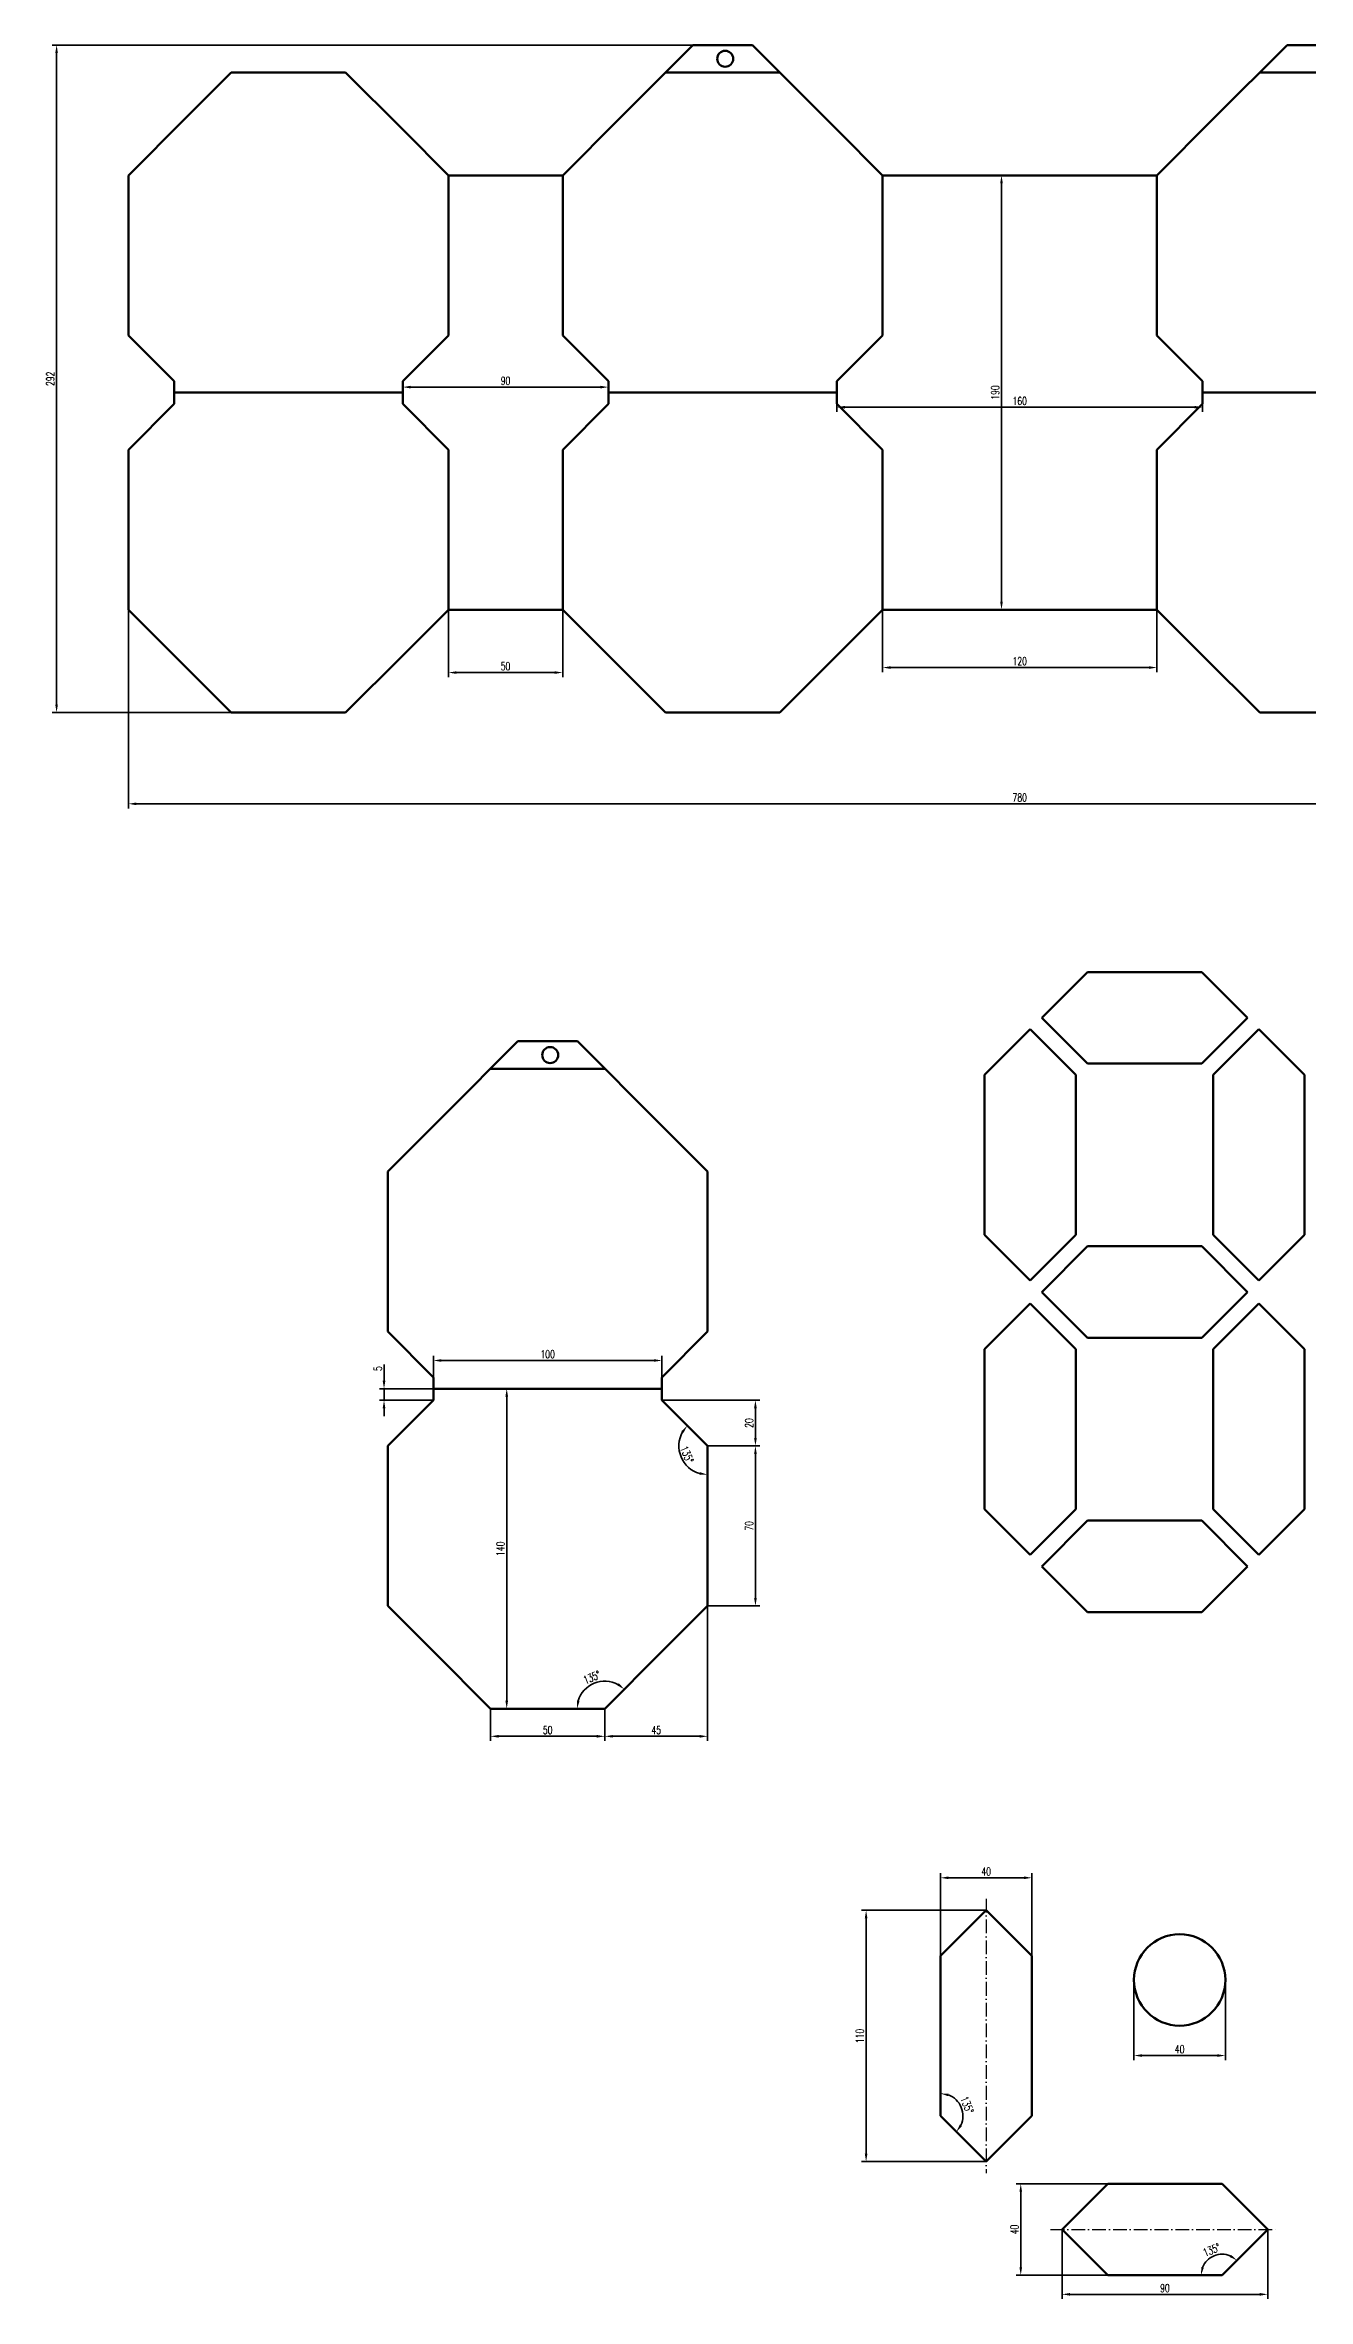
# Model space of a CAD drawing. Header units: millimetres. Extents: x 513 to 35053, y 163 to 55483.
# Drawn here: x 513 to 1065, y 181 to 1167 of the extents above; entities that cross this region are included whole.
import ezdxf

# ---------------------------------------------------------------- set-up
doc = ezdxf.new("R2010")
doc.units = ezdxf.units.MM
doc.header["$LTSCALE"] = 10
doc.linetypes.add('ACAD_ISO10W100', pattern=[18, 12, -3, 0, -3])
for name, color, linetype, lineweight in [('1_vidljiva', 7, 'Continuous', 50), ('3_simetrala', 4, 'ACAD_ISO10W100', 25), ('4_kota', 3, 'Continuous', 35)]:
    doc.layers.add(name, color=color, linetype=linetype, lineweight=lineweight)
doc.styles.add('SIMPLEX8', font='simplex.shx', dxfattribs={"width": 0.7})
doc.dimstyles.new('M_1_1', dxfattribs={"dimtxt": 3.5, "dimasz": 3.5, "dimexe": 2, "dimexo": 0, "dimgap": 1, "dimtad": 1, "dimdsep": 46, "dimtxsty": 'SIMPLEX8', "dimcen": 0, "dimclrd": 256, "dimclre": 256, "dimclrt": 6, "dimadec": 1, "dimazin": 2, "dimtfac": 1, "dimtmove": 0, "dimatfit": 0, "dimfxl": 1, "dimtolj": 1, "dimtzin": 0, "dimlwd": -1, "dimlwe": -1, "dimarcsym": 1})

# ---------------------------------------------------------------- blocks, each defined once
blk = doc.blocks.new('*D10')
at = {"layer": '4_kota', "ltscale": 0.05, "transparency": 16777216}
for p, q in [((977.64, 231.09), (937.56, 231.09)), ((939.56, 227.59), (939.56, 194.59)), ((977.64, 191.09), (937.56, 191.09))]:
    blk.add_line(p, q, dxfattribs=at)
for points in [[(938.97, 227.59), (940.14, 227.59), (939.56, 231.09)], [(938.97, 194.59), (940.14, 194.59), (939.56, 191.09)]]:
    blk.add_solid(points, dxfattribs=at)
at = {"layer": 'Defpoints', "color": 0, "ltscale": 0.05, "transparency": 16777216}
for p in [(977.64, 231.09), (939.56, 191.09), (977.64, 191.09)]:
    blk.add_point(p, dxfattribs=at)
at = {"layer": '4_kota', "color": 6, "ltscale": 0.05, "transparency": 16777216, "insert": (936.81, 211.09), "char_height": 3.5, "attachment_point": 5, "rotation": 90, "style": 'SIMPLEX8'}
blk.add_mtext('\\A1;40', dxfattribs=at)
blk = doc.blocks.new('*D11')
at = {"layer": '4_kota', "ltscale": 0.05, "transparency": 16777216}
for p, q in [((924.43, 350.76), (869.89, 350.76)), ((871.89, 244.26), (871.89, 347.26)), ((924.43, 240.76), (869.89, 240.76))]:
    blk.add_line(p, q, dxfattribs=at)
for points in [[(871.31, 347.26), (872.48, 347.26), (871.89, 350.76)], [(871.31, 244.26), (872.48, 244.26), (871.89, 240.76)]]:
    blk.add_solid(points, dxfattribs=at)
at = {"layer": 'Defpoints', "color": 0, "ltscale": 0.05, "transparency": 16777216}
for p in [(871.89, 350.76), (924.43, 350.76), (924.43, 240.76)]:
    blk.add_point(p, dxfattribs=at)
at = {"layer": '4_kota', "color": 6, "ltscale": 0.05, "transparency": 16777216, "insert": (869.14, 295.76), "char_height": 3.5, "attachment_point": 5, "rotation": 90, "style": 'SIMPLEX8'}
blk.add_mtext('\\A1;110', dxfattribs=at)
blk = doc.blocks.new('*D12')
at = {"layer": '4_kota', "ltscale": 0.05, "transparency": 16777216}
for p, q in [((989.09, 320.24), (989.09, 285.18)), ((1029.09, 320.24), (1029.09, 285.18)), ((992.59, 287.18), (1025.59, 287.18))]:
    blk.add_line(p, q, dxfattribs=at)
for points in [[(992.59, 287.76), (992.59, 286.59), (989.09, 287.18)], [(1025.59, 287.76), (1025.59, 286.59), (1029.09, 287.18)]]:
    blk.add_solid(points, dxfattribs=at)
at = {"layer": 'Defpoints', "color": 0, "ltscale": 0.05, "transparency": 16777216}
for p in [(989.09, 320.24), (1029.09, 320.24), (1029.09, 287.18)]:
    blk.add_point(p, dxfattribs=at)
at = {"layer": '4_kota', "color": 6, "ltscale": 0.05, "transparency": 16777216, "insert": (1009.09, 289.93), "char_height": 3.5, "attachment_point": 5, "style": 'SIMPLEX8'}
blk.add_mtext('\\A1;40', dxfattribs=at)
blk = doc.blocks.new('*D13')
at = {"layer": '4_kota', "ltscale": 0.05, "transparency": 16777216}
blk.add_arc((1027.64, 191.09), 9.19, 66.95508, 158.04492, dxfattribs=at)
for points in [[(1031.57, 200.03), (1030.91, 199.07), (1034.14, 197.59)], [(1019.69, 194.42), (1018.55, 194.64), (1018.45, 191.09)]]:
    blk.add_solid(points, dxfattribs=at)
at = {"layer": 'Defpoints', "color": 0, "ltscale": 0.05, "transparency": 16777216}
for p in [(1047.64, 211.09), (1027.64, 200.28), (977.64, 191.09), (1027.64, 191.09), (1027.64, 191.09)]:
    blk.add_point(p, dxfattribs=at)
at = {"layer": '4_kota', "color": 6, "ltscale": 0.05, "transparency": 16777216, "insert": (1023.07, 202.12), "char_height": 3.5, "attachment_point": 5, "rotation": 22.5, "style": 'SIMPLEX8'}
blk.add_mtext('\\A1;135°', dxfattribs=at)
blk = doc.blocks.new('*D14')
at = {"layer": '4_kota', "ltscale": 0.05, "transparency": 16777216}
blk.add_arc((904.43, 260.76), 9.83, 335.51404, 69.48596, dxfattribs=at)
for points in [[(907.77, 269.39), (907.98, 270.54), (904.43, 270.59)], [(913.85, 256.36), (912.89, 257.02), (911.38, 253.81)]]:
    blk.add_solid(points, dxfattribs=at)
at = {"layer": 'Defpoints', "color": 0, "ltscale": 0.05, "transparency": 16777216}
for p in [(904.43, 330.76), (904.43, 260.76), (904.43, 260.76), (914.26, 260.76), (924.43, 240.76)]:
    blk.add_point(p, dxfattribs=at)
at = {"layer": '4_kota', "color": 6, "ltscale": 0.05, "transparency": 16777216, "insert": (916.05, 265.57), "char_height": 3.5, "attachment_point": 5, "rotation": 292.5, "style": 'SIMPLEX8'}
blk.add_mtext('\\A1;135°', dxfattribs=at)
blk = doc.blocks.new('*D19')
at = {"layer": '4_kota', "ltscale": 0.05, "transparency": 16777216}
for p, q in [((957.64, 211.09), (957.64, 180.71)), ((1047.64, 211.09), (1047.64, 180.71)), ((961.14, 182.71), (1044.14, 182.71))]:
    blk.add_line(p, q, dxfattribs=at)
for points in [[(961.14, 183.29), (961.14, 182.12), (957.64, 182.71)], [(1044.14, 183.29), (1044.14, 182.12), (1047.64, 182.71)]]:
    blk.add_solid(points, dxfattribs=at)
at = {"layer": 'Defpoints', "color": 0, "ltscale": 0.05, "transparency": 16777216}
for p in [(957.64, 211.09), (1047.64, 211.09), (1047.64, 182.71)]:
    blk.add_point(p, dxfattribs=at)
at = {"layer": '4_kota', "color": 6, "ltscale": 0.05, "transparency": 16777216, "insert": (1002.64, 185.46), "char_height": 3.5, "attachment_point": 5, "style": 'SIMPLEX8'}
blk.add_mtext('\\A1;90', dxfattribs=at)
blk = doc.blocks.new('*D20')
at = {"layer": '4_kota', "ltscale": 0.05, "transparency": 16777216}
for p, q in [((904.43, 330.76), (904.43, 366.94)), ((907.93, 364.94), (940.93, 364.94)), ((944.43, 330.76), (944.43, 366.94))]:
    blk.add_line(p, q, dxfattribs=at)
for points in [[(907.93, 365.53), (907.93, 364.36), (904.43, 364.94)], [(940.93, 365.53), (940.93, 364.36), (944.43, 364.94)]]:
    blk.add_solid(points, dxfattribs=at)
at = {"layer": 'Defpoints', "color": 0, "ltscale": 0.05, "transparency": 16777216}
for p in [(944.43, 364.94), (904.43, 330.76), (944.43, 330.76)]:
    blk.add_point(p, dxfattribs=at)
at = {"layer": '4_kota', "color": 6, "ltscale": 0.05, "transparency": 16777216, "insert": (924.43, 367.69), "char_height": 3.5, "attachment_point": 5, "style": 'SIMPLEX8'}
blk.add_mtext('\\A1;40', dxfattribs=at)
blk = doc.blocks.new('*D25')
at = {"layer": '4_kota', "ltscale": 0.05, "transparency": 16777216}
for p, q in [((549.12, 919.71), (549.12, 832.78)), ((1329.12, 919.71), (1329.12, 832.78)), ((552.62, 834.78), (1325.62, 834.78))]:
    blk.add_line(p, q, dxfattribs=at)
for points in [[(552.62, 835.36), (552.62, 834.19), (549.12, 834.78)], [(1325.62, 835.36), (1325.62, 834.19), (1329.12, 834.78)]]:
    blk.add_solid(points, dxfattribs=at)
at = {"layer": 'Defpoints', "color": 0, "ltscale": 0.05, "transparency": 16777216}
for p in [(549.12, 919.71), (1329.12, 919.71), (1329.12, 834.78)]:
    blk.add_point(p, dxfattribs=at)
at = {"layer": '4_kota', "color": 6, "ltscale": 0.05, "transparency": 16777216, "insert": (939.12, 837.53), "char_height": 3.5, "attachment_point": 5, "style": 'SIMPLEX8'}
blk.add_mtext('\\A1;780', dxfattribs=at)
blk = doc.blocks.new('*D26')
at = {"layer": '4_kota', "ltscale": 0.05, "transparency": 16777216}
for p, q in [((796.12, 1166.71), (515.67, 1166.71)), ((517.67, 1163.21), (517.67, 878.21)), ((594.12, 874.71), (515.67, 874.71))]:
    blk.add_line(p, q, dxfattribs=at)
for points in [[(517.09, 1163.21), (518.25, 1163.21), (517.67, 1166.71)], [(517.09, 878.21), (518.25, 878.21), (517.67, 874.71)]]:
    blk.add_solid(points, dxfattribs=at)
at = {"layer": 'Defpoints', "color": 0, "ltscale": 0.05, "transparency": 16777216}
for p in [(796.12, 1166.71), (517.67, 874.71), (594.12, 874.71)]:
    blk.add_point(p, dxfattribs=at)
at = {"layer": '4_kota', "color": 6, "ltscale": 0.05, "transparency": 16777216, "insert": (514.92, 1020.71), "char_height": 3.5, "attachment_point": 5, "rotation": 90, "style": 'SIMPLEX8'}
blk.add_mtext('\\A1;292', dxfattribs=at)
blk = doc.blocks.new('*D32')
at = {"layer": '4_kota', "ltscale": 0.05, "transparency": 16777216}
for p, q in [((689.12, 919.71), (689.12, 890.2)), ((739.12, 919.71), (739.12, 890.2)), ((692.62, 892.2), (735.62, 892.2))]:
    blk.add_line(p, q, dxfattribs=at)
for points in [[(692.62, 892.78), (692.62, 891.62), (689.12, 892.2)], [(735.62, 892.78), (735.62, 891.62), (739.12, 892.2)]]:
    blk.add_solid(points, dxfattribs=at)
at = {"layer": 'Defpoints', "color": 0, "ltscale": 0.05, "transparency": 16777216}
for p in [(689.12, 919.71), (739.12, 919.71), (739.12, 892.2)]:
    blk.add_point(p, dxfattribs=at)
at = {"layer": '4_kota', "color": 6, "ltscale": 0.05, "transparency": 16777216, "insert": (714.12, 894.95), "char_height": 3.5, "attachment_point": 5, "style": 'SIMPLEX8'}
blk.add_mtext('\\A1;50', dxfattribs=at)
blk = doc.blocks.new('*D33')
at = {"layer": '4_kota', "ltscale": 0.05, "transparency": 16777216}
for p, q in [((923.85, 1109.71), (933.14, 1109.71)), ((931.14, 923.21), (931.14, 1106.21)), ((923.85, 919.71), (933.14, 919.71))]:
    blk.add_line(p, q, dxfattribs=at)
for points in [[(930.56, 1106.21), (931.72, 1106.21), (931.14, 1109.71)], [(930.56, 923.21), (931.72, 923.21), (931.14, 919.71)]]:
    blk.add_solid(points, dxfattribs=at)
at = {"layer": 'Defpoints', "color": 0, "ltscale": 0.05, "transparency": 16777216}
for p in [(923.85, 1109.71), (931.14, 1109.71), (923.85, 919.71)]:
    blk.add_point(p, dxfattribs=at)
at = {"layer": '4_kota', "color": 6, "ltscale": 0.05, "transparency": 16777216, "insert": (928.39, 1014.71), "char_height": 3.5, "attachment_point": 5, "rotation": 90, "style": 'SIMPLEX8'}
blk.add_mtext('\\A1;190', dxfattribs=at)
blk = doc.blocks.new('*D34')
at = {"layer": '4_kota', "ltscale": 0.05, "transparency": 16777216}
for p, q in [((879.12, 919.71), (879.12, 892.39)), ((999.12, 919.71), (999.12, 892.39)), ((882.62, 894.39), (995.62, 894.39))]:
    blk.add_line(p, q, dxfattribs=at)
for points in [[(882.62, 894.98), (882.62, 893.81), (879.12, 894.39)], [(995.62, 894.98), (995.62, 893.81), (999.12, 894.39)]]:
    blk.add_solid(points, dxfattribs=at)
at = {"layer": 'Defpoints', "color": 0, "ltscale": 0.05, "transparency": 16777216}
for p in [(879.12, 919.71), (999.12, 919.71), (999.12, 894.39)]:
    blk.add_point(p, dxfattribs=at)
at = {"layer": '4_kota', "color": 6, "ltscale": 0.05, "transparency": 16777216, "insert": (939.12, 897.14), "char_height": 3.5, "attachment_point": 5, "style": 'SIMPLEX8'}
blk.add_mtext('\\A1;120', dxfattribs=at)
blk = doc.blocks.new('*D35')
at = {"layer": '4_kota', "ltscale": 0.05, "transparency": 16777216}
for p, q in [((859.12, 1019.71), (859.12, 1006.27)), ((1019.12, 1019.71), (1019.12, 1006.27)), ((862.62, 1008.27), (1015.62, 1008.27))]:
    blk.add_line(p, q, dxfattribs=at)
for points in [[(862.62, 1008.86), (862.62, 1007.69), (859.12, 1008.27)], [(1015.62, 1008.86), (1015.62, 1007.69), (1019.12, 1008.27)]]:
    blk.add_solid(points, dxfattribs=at)
at = {"layer": 'Defpoints', "color": 0, "ltscale": 0.05, "transparency": 16777216}
for p in [(859.12, 1019.71), (1019.12, 1019.71), (1019.12, 1008.27)]:
    blk.add_point(p, dxfattribs=at)
at = {"layer": '4_kota', "color": 6, "ltscale": 0.05, "transparency": 16777216, "insert": (939.12, 1011.02), "char_height": 3.5, "attachment_point": 5, "style": 'SIMPLEX8'}
blk.add_mtext('\\A1;160', dxfattribs=at)
blk = doc.blocks.new('*D36')
at = {"layer": '4_kota', "ltscale": 0.05, "transparency": 16777216}
for p, q in [((707.54, 438.88), (707.54, 424.84)), ((757.54, 438.88), (757.54, 424.84)), ((711.04, 426.84), (754.04, 426.84))]:
    blk.add_line(p, q, dxfattribs=at)
for points in [[(711.04, 427.42), (711.04, 426.25), (707.54, 426.84)], [(754.04, 427.42), (754.04, 426.25), (757.54, 426.84)]]:
    blk.add_solid(points, dxfattribs=at)
at = {"layer": 'Defpoints', "color": 0, "ltscale": 0.05, "transparency": 16777216}
for p in [(707.54, 438.88), (757.54, 438.88), (757.54, 426.84)]:
    blk.add_point(p, dxfattribs=at)
at = {"layer": '4_kota', "color": 6, "ltscale": 0.05, "transparency": 16777216, "insert": (732.54, 429.59), "char_height": 3.5, "attachment_point": 5, "style": 'SIMPLEX8'}
blk.add_mtext('\\A1;50', dxfattribs=at)
blk = doc.blocks.new('*D37')
at = {"layer": '4_kota', "ltscale": 0.05, "transparency": 16777216}
for p, q in [((802.54, 483.88), (802.54, 424.84)), ((757.54, 438.88), (757.54, 424.84)), ((799.04, 426.84), (761.04, 426.84))]:
    blk.add_line(p, q, dxfattribs=at)
for points in [[(761.04, 427.42), (761.04, 426.25), (757.54, 426.84)], [(799.04, 427.42), (799.04, 426.25), (802.54, 426.84)]]:
    blk.add_solid(points, dxfattribs=at)
at = {"layer": 'Defpoints', "color": 0, "ltscale": 0.05, "transparency": 16777216}
for p in [(802.54, 483.88), (757.54, 438.88), (757.54, 426.84)]:
    blk.add_point(p, dxfattribs=at)
at = {"layer": '4_kota', "color": 6, "ltscale": 0.05, "transparency": 16777216, "insert": (780.04, 429.59), "char_height": 3.5, "attachment_point": 5, "style": 'SIMPLEX8'}
blk.add_mtext('\\A1;45', dxfattribs=at)
blk = doc.blocks.new('*D38')
at = {"layer": '4_kota', "ltscale": 0.05, "transparency": 16777216}
for p, q in [((802.54, 553.88), (825.46, 553.88)), ((823.46, 550.38), (823.46, 487.38)), ((802.54, 483.88), (825.46, 483.88))]:
    blk.add_line(p, q, dxfattribs=at)
for points in [[(822.88, 550.38), (824.05, 550.38), (823.46, 553.88)], [(822.88, 487.38), (824.05, 487.38), (823.46, 483.88)]]:
    blk.add_solid(points, dxfattribs=at)
at = {"layer": 'Defpoints', "color": 0, "ltscale": 0.05, "transparency": 16777216}
for p in [(802.54, 553.88), (802.54, 483.88), (823.46, 483.88)]:
    blk.add_point(p, dxfattribs=at)
at = {"layer": '4_kota', "color": 6, "ltscale": 0.05, "transparency": 16777216, "insert": (820.71, 518.88), "char_height": 3.5, "attachment_point": 5, "rotation": 90, "style": 'SIMPLEX8'}
blk.add_mtext('\\A1;70', dxfattribs=at)
blk = doc.blocks.new('*D39')
at = {"layer": '4_kota', "ltscale": 0.05, "transparency": 16777216}
for p, q in [((782.54, 573.88), (825.46, 573.88)), ((823.46, 557.38), (823.46, 570.38)), ((802.54, 553.88), (825.46, 553.88))]:
    blk.add_line(p, q, dxfattribs=at)
for points in [[(822.88, 570.38), (824.05, 570.38), (823.46, 573.88)], [(822.88, 557.38), (824.05, 557.38), (823.46, 553.88)]]:
    blk.add_solid(points, dxfattribs=at)
at = {"layer": 'Defpoints', "color": 0, "ltscale": 0.05, "transparency": 16777216}
for p in [(782.54, 573.88), (823.46, 573.88), (802.54, 553.88)]:
    blk.add_point(p, dxfattribs=at)
at = {"layer": '4_kota', "color": 6, "ltscale": 0.05, "transparency": 16777216, "insert": (820.71, 563.88), "char_height": 3.5, "attachment_point": 5, "rotation": 90, "style": 'SIMPLEX8'}
blk.add_mtext('\\A1;20', dxfattribs=at)
blk = doc.blocks.new('*D40')
at = {"layer": '4_kota', "ltscale": 0.05, "transparency": 16777216}
blk.add_arc((802.54, 553.88), 12.57, 151.00957, 253.99043, dxfattribs=at)
for points in [[(791.08, 560.32), (792.02, 559.62), (793.66, 562.77)], [(799.16, 542.38), (799, 541.22), (802.54, 541.31)]]:
    blk.add_solid(points, dxfattribs=at)
at = {"layer": 'Defpoints', "color": 0, "ltscale": 0.05, "transparency": 16777216}
for p in [(782.54, 573.88), (789.98, 553.88), (802.54, 553.88), (802.54, 553.88), (802.54, 483.88)]:
    blk.add_point(p, dxfattribs=at)
at = {"layer": '4_kota', "color": 6, "ltscale": 0.05, "transparency": 16777216, "insert": (793.47, 550.12), "char_height": 3.5, "attachment_point": 5, "rotation": 292.5, "style": 'SIMPLEX8'}
blk.add_mtext('\\A1;135°', dxfattribs=at)
blk = doc.blocks.new('*D41')
at = {"layer": '4_kota', "ltscale": 0.05, "transparency": 16777216}
blk.add_arc((757.54, 438.88), 12.13, 61.58609, 163.41391, dxfattribs=at)
for points in [[(763.66, 450.02), (762.97, 449.08), (766.12, 447.46)], [(746.49, 442.26), (745.34, 442.43), (745.41, 438.88)]]:
    blk.add_solid(points, dxfattribs=at)
at = {"layer": 'Defpoints', "color": 0, "ltscale": 0.05, "transparency": 16777216}
for p in [(782.54, 463.88), (757.54, 451.01), (707.54, 438.88), (757.54, 438.88), (757.54, 438.88)]:
    blk.add_point(p, dxfattribs=at)
at = {"layer": '4_kota', "color": 6, "ltscale": 0.05, "transparency": 16777216, "insert": (751.85, 452.63), "char_height": 3.5, "attachment_point": 5, "rotation": 22.5, "style": 'SIMPLEX8'}
blk.add_mtext('\\A1;135°', dxfattribs=at)
blk = doc.blocks.new('*D42')
at = {"layer": '4_kota', "ltscale": 0.05, "transparency": 16777216}
for p, q in [((660.95, 582.38), (660.95, 589.51)), ((682.54, 578.88), (658.95, 578.88)), ((682.54, 573.88), (658.95, 573.88)), ((660.95, 573.88), (660.95, 578.88)), ((660.95, 570.38), (660.95, 566.88))]:
    blk.add_line(p, q, dxfattribs=at)
for points in [[(660.36, 582.38), (661.53, 582.38), (660.95, 578.88)], [(660.36, 570.38), (661.53, 570.38), (660.95, 573.88)]]:
    blk.add_solid(points, dxfattribs=at)
at = {"layer": 'Defpoints', "color": 0, "ltscale": 0.05, "transparency": 16777216}
for p in [(660.95, 578.88), (682.54, 578.88), (682.54, 573.88)]:
    blk.add_point(p, dxfattribs=at)
at = {"layer": '4_kota', "color": 6, "ltscale": 0.05, "transparency": 16777216, "insert": (658.2, 587.7), "char_height": 3.5, "attachment_point": 5, "rotation": 90, "style": 'SIMPLEX8'}
blk.add_mtext('\\A1;5', dxfattribs=at)
blk = doc.blocks.new('*D43')
at = {"layer": '4_kota', "ltscale": 0.05, "transparency": 16777216}
for p, q in [((707.54, 578.88), (716.63, 578.88)), ((714.63, 442.38), (714.63, 575.38)), ((707.54, 438.88), (716.63, 438.88))]:
    blk.add_line(p, q, dxfattribs=at)
for points in [[(714.05, 575.38), (715.22, 575.38), (714.63, 578.88)], [(714.05, 442.38), (715.22, 442.38), (714.63, 438.88)]]:
    blk.add_solid(points, dxfattribs=at)
at = {"layer": 'Defpoints', "color": 0, "ltscale": 0.05, "transparency": 16777216}
for p in [(707.54, 578.88), (714.63, 578.88), (707.54, 438.88)]:
    blk.add_point(p, dxfattribs=at)
at = {"layer": '4_kota', "color": 6, "ltscale": 0.05, "transparency": 16777216, "insert": (711.88, 508.88), "char_height": 3.5, "attachment_point": 5, "rotation": 90, "style": 'SIMPLEX8'}
blk.add_mtext('\\A1;140', dxfattribs=at)
blk = doc.blocks.new('*D52')
at = {"layer": '4_kota', "ltscale": 0.05, "transparency": 16777216}
for p, q in [((669.12, 1019.71), (669.12, 1015.09)), ((672.62, 1017.09), (755.62, 1017.09)), ((759.12, 1019.71), (759.12, 1015.09))]:
    blk.add_line(p, q, dxfattribs=at)
for points in [[(672.62, 1017.67), (672.62, 1016.5), (669.12, 1017.09)], [(755.62, 1017.67), (755.62, 1016.5), (759.12, 1017.09)]]:
    blk.add_solid(points, dxfattribs=at)
at = {"layer": 'Defpoints', "color": 0, "ltscale": 0.05, "transparency": 16777216}
for p in [(669.12, 1019.71), (759.12, 1019.71), (759.12, 1017.09)]:
    blk.add_point(p, dxfattribs=at)
at = {"layer": '4_kota', "color": 6, "ltscale": 0.05, "transparency": 16777216, "insert": (714.12, 1019.84), "char_height": 3.5, "attachment_point": 5, "style": 'SIMPLEX8'}
blk.add_mtext('\\A1;90', dxfattribs=at)
blk = doc.blocks.new('*D59')
at = {"layer": '4_kota', "ltscale": 0.05, "transparency": 16777216}
for p, q in [((682.54, 578.88), (682.54, 593.25)), ((782.54, 578.88), (782.54, 593.25)), ((686.04, 591.25), (779.04, 591.25))]:
    blk.add_line(p, q, dxfattribs=at)
for points in [[(686.04, 591.84), (686.04, 590.67), (682.54, 591.25)], [(779.04, 591.84), (779.04, 590.67), (782.54, 591.25)]]:
    blk.add_solid(points, dxfattribs=at)
at = {"layer": 'Defpoints', "color": 0, "ltscale": 0.05, "transparency": 16777216}
for p in [(782.54, 591.25), (682.54, 578.88), (782.54, 578.88)]:
    blk.add_point(p, dxfattribs=at)
at = {"layer": '4_kota', "color": 6, "ltscale": 0.05, "transparency": 16777216, "insert": (732.54, 594), "char_height": 3.5, "attachment_point": 5, "style": 'SIMPLEX8'}
blk.add_mtext('\\A1;100', dxfattribs=at)

msp = doc.modelspace()

# ---------------------------------------------------------------- linework, layer by layer
at = {"layer": '1_vidljiva', "ltscale": 0.05}
for p, q in [((796.116, 1166.715), (764.116, 1134.715)), ((796.116, 1166.715), (822.116, 1166.715)), ((822.116, 1166.715), (859.116, 1129.715)), ((1056.116, 1166.715), (1024.116, 1134.715)), ((1056.116, 1166.715), (1082.116, 1166.715)), ((594.116, 1154.715), (574.116, 1134.715)), ((594.116, 1154.715), (644.116, 1154.715)), ((644.116, 1154.715), (669.116, 1129.715)), ((784.116, 1154.715), (834.116, 1154.715)), ((1044.116, 1154.715), (1094.116, 1154.715)), ((549.116, 1109.715), (574.116, 1134.715)), ((739.116, 1109.715), (764.116, 1134.715)), ((999.116, 1109.715), (1024.116, 1134.715)), ((689.116, 1109.715), (669.116, 1129.715)), ((879.116, 1109.715), (859.116, 1129.715)), ((549.116, 1039.715), (549.116, 1109.715)), ((689.116, 1039.715), (689.116, 1109.715)), ((739.116, 1109.715), (689.116, 1109.715)), ((739.116, 1039.715), (739.116, 1109.715)), ((879.116, 1039.715), (879.116, 1109.715)), ((879.116, 1109.715), (999.116, 1109.715)), ((999.116, 1039.715), (999.116, 1109.715)), ((549.116, 1039.715), (569.116, 1019.715)), ((689.116, 1039.715), (669.116, 1019.715)), ((739.116, 1039.715), (759.116, 1019.715)), ((879.116, 1039.715), (859.116, 1019.715)), ((999.116, 1039.715), (1019.116, 1019.715)), ((569.116, 1019.715), (569.116, 1009.715)), ((669.116, 1019.715), (669.116, 1009.715)), ((759.116, 1019.715), (759.116, 1009.715)), ((859.116, 1019.715), (859.116, 1009.715)), ((1019.116, 1019.715), (1019.116, 1009.715)), ((549.116, 989.715), (569.116, 1009.715)), ((569.116, 1014.715), (669.116, 1014.715)), ((689.116, 989.715), (669.116, 1009.715)), ((739.116, 989.715), (759.116, 1009.715)), ((759.116, 1014.715), (859.116, 1014.715)), ((879.116, 989.715), (859.116, 1009.715)), ((999.116, 989.715), (1019.116, 1009.715)), ((1019.116, 1014.715), (1119.116, 1014.715)), ((549.116, 919.715), (549.116, 989.715)), ((689.116, 919.715), (689.116, 989.715)), ((739.116, 919.715), (739.116, 989.715)), ((879.116, 919.715), (879.116, 989.715)), ((999.116, 919.715), (999.116, 989.715)), ((549.116, 919.715), (569.116, 899.715)), ((689.116, 919.715), (669.116, 899.715)), ((689.116, 919.715), (739.116, 919.715)), ((739.116, 919.715), (759.116, 899.715)), ((879.116, 919.715), (859.116, 899.715)), ((879.116, 919.715), (999.116, 919.715)), ((999.116, 919.715), (1019.116, 899.715)), ((594.116, 874.715), (569.116, 899.715)), ((644.116, 874.715), (669.116, 899.715)), ((784.116, 874.715), (759.116, 899.715)), ((834.116, 874.715), (859.116, 899.715)), ((1044.116, 874.715), (1019.116, 899.715)), ((594.116, 874.715), (644.116, 874.715)), ((784.116, 874.715), (834.116, 874.715)), ((1044.116, 874.715), (1094.116, 874.715)), ((968.727, 761.193), (948.727, 741.193)), ((968.727, 761.193), (1018.727, 761.193)), ((1018.727, 761.193), (1038.727, 741.193)), ((968.727, 721.193), (948.727, 741.193)), ((1018.727, 721.193), (1038.727, 741.193)), ((719.542, 730.88), (687.542, 698.88)), ((719.542, 730.88), (745.542, 730.88)), ((745.542, 730.88), (782.542, 693.88)), ((923.727, 716.193), (943.727, 736.193)), ((963.727, 716.193), (943.727, 736.193)), ((1023.727, 716.193), (1043.727, 736.193)), ((1063.727, 716.193), (1043.727, 736.193)), ((968.727, 721.193), (1018.727, 721.193)), ((707.542, 718.88), (757.542, 718.88)), ((923.727, 646.193), (923.727, 716.193)), ((963.727, 646.193), (963.727, 716.193)), ((1023.727, 646.193), (1023.727, 716.193)), ((1063.727, 646.193), (1063.727, 716.193)), ((662.542, 673.88), (687.542, 698.88)), ((802.542, 673.88), (782.542, 693.88)), ((662.542, 603.88), (662.542, 673.88)), ((802.542, 603.88), (802.542, 673.88)), ((923.727, 646.193), (943.727, 626.193)), ((963.727, 646.193), (943.727, 626.193)), ((968.727, 641.193), (948.727, 621.193)), ((968.727, 641.193), (1018.727, 641.193)), ((1018.727, 641.193), (1038.727, 621.193)), ((1023.727, 646.193), (1043.727, 626.193)), ((1063.727, 646.193), (1043.727, 626.193)), ((968.727, 601.193), (948.727, 621.193)), ((1018.727, 601.193), (1038.727, 621.193)), ((923.727, 596.193), (943.727, 616.193)), ((963.727, 596.193), (943.727, 616.193)), ((1023.727, 596.193), (1043.727, 616.193)), ((1063.727, 596.193), (1043.727, 616.193)), ((662.542, 603.88), (682.542, 583.88)), ((802.542, 603.88), (782.542, 583.88)), ((923.727, 526.193), (923.727, 596.193)), ((963.727, 526.193), (963.727, 596.193)), ((968.727, 601.193), (1018.727, 601.193)), ((1023.727, 526.193), (1023.727, 596.193)), ((1063.727, 526.193), (1063.727, 596.193)), ((682.542, 583.88), (682.542, 573.88)), ((782.542, 583.88), (782.542, 573.88)), ((662.542, 553.88), (682.542, 573.88)), ((682.542, 578.88), (782.542, 578.88)), ((802.542, 553.88), (782.542, 573.88)), ((662.542, 483.88), (662.542, 553.88)), ((802.542, 483.88), (802.542, 553.88)), ((923.727, 526.193), (943.727, 506.193)), ((963.727, 526.193), (943.727, 506.193)), ((1023.727, 526.193), (1043.727, 506.193)), ((1063.727, 526.193), (1043.727, 506.193)), ((968.727, 521.193), (948.727, 501.193)), ((968.727, 521.193), (1018.727, 521.193)), ((1018.727, 521.193), (1038.727, 501.193)), ((968.727, 481.193), (948.727, 501.193)), ((1018.727, 481.193), (1038.727, 501.193)), ((662.542, 483.88), (682.542, 463.88)), ((802.542, 483.88), (782.542, 463.88)), ((968.727, 481.193), (1018.727, 481.193)), ((707.542, 438.88), (682.542, 463.88)), ((757.542, 438.88), (782.542, 463.88)), ((707.542, 438.88), (757.542, 438.88)), ((904.43, 330.761), (924.43, 350.761)), ((944.43, 330.761), (924.43, 350.761)), ((904.43, 260.761), (904.43, 330.761)), ((944.43, 260.761), (944.43, 330.761)), ((904.43, 260.761), (924.43, 240.761)), ((944.43, 260.761), (924.43, 240.761)), ((977.643, 231.094), (957.643, 211.094)), ((977.643, 231.094), (1027.643, 231.094)), ((1027.643, 231.094), (1047.643, 211.094)), ((977.643, 191.094), (957.643, 211.094)), ((1027.643, 191.094), (1047.643, 211.094)), ((977.643, 191.094), (1027.643, 191.094))]:
    msp.add_line(p, q, dxfattribs=at)
for centre, radius in [((810.222, 1160.715), 3.5), ((733.649, 724.88), 3.5), ((1009.092, 320.241), 20)]:
    msp.add_circle(centre, radius, dxfattribs=at)
at = {"layer": '3_simetrala', "ltscale": 0.05}
for p, q in [((924.43, 355.761), (924.43, 235.761)), ((952.643, 211.094), (1052.643, 211.094))]:
    msp.add_line(p, q, dxfattribs=at)

# ---------------------------------------------------------------- dimensions: what is measured, and where the dimension line sits
at = {"layer": '4_kota', "ltscale": 0.05}
for base, p1, p2, picture, middle in [((517.669, 874.715), (796.116, 1166.715), (594.116, 874.715), '*D26', (514.919, 1020.715)), ((931.14, 1109.715), (923.846, 919.715), (923.846, 1109.715), '*D33', (928.39, 1014.715)), ((660.946, 578.88), (682.542, 573.88), (682.542, 578.88), '*D42', (658.196, 587.697)), ((823.465, 573.88), (802.542, 553.88), (782.542, 573.88), '*D39', (820.715, 563.88)), ((823.465, 483.88), (802.542, 553.88), (802.542, 483.88), '*D38', (820.715, 518.88)), ((871.894, 350.761), (924.43, 240.761), (924.43, 350.761), '*D11', (869.144, 295.761)), ((939.555, 191.094), (977.643, 231.094), (977.643, 191.094), '*D10', (936.805, 211.094))]:
    dim = msp.add_linear_dim(base=base, p1=p1, p2=p2, angle=90, dimstyle='M_1_1', dxfattribs=at)
    dim.commit()
    dim.dimension.update_dxf_attribs({"geometry": picture, "text_midpoint": middle})
for base, p1, p2, picture, middle in [((759.116, 1017.086), (669.116, 1019.715), (759.116, 1019.715), '*D52', (714.116, 1019.836)), ((1019.116, 1008.273), (859.116, 1019.715), (1019.116, 1019.715), '*D35', (939.116, 1011.023)), ((1329.116, 834.775), (549.116, 919.715), (1329.116, 919.715), '*D25', (939.116, 837.525)), ((739.116, 892.201), (689.116, 919.715), (739.116, 919.715), '*D32', (714.116, 894.951)), ((999.116, 894.394), (879.116, 919.715), (999.116, 919.715), '*D34', (939.116, 897.144)), ((782.542, 591.253), (682.542, 578.88), (782.542, 578.88), '*D59', (732.542, 594.003)), ((757.542, 426.838), (802.542, 483.88), (757.542, 438.88), '*D37', (780.042, 429.588)), ((757.542, 426.838), (707.542, 438.88), (757.542, 438.88), '*D36', (732.542, 429.588)), ((944.43, 364.943), (904.43, 330.761), (944.43, 330.761), '*D20', (924.43, 367.693)), ((1029.092, 287.177), (989.092, 320.241), (1029.092, 320.241), '*D12', (1009.092, 289.927)), ((1047.643, 182.706), (957.643, 211.094), (1047.643, 211.094), '*D19', (1002.643, 185.456))]:
    dim = msp.add_linear_dim(base=base, p1=p1, p2=p2, dimstyle='M_1_1', dxfattribs=at)
    dim.commit()
    dim.dimension.update_dxf_attribs({"geometry": picture, "text_midpoint": middle})
dim = msp.add_linear_dim(base=(714.633, 578.88), p1=(707.542, 438.88), p2=(707.542, 578.88), angle=90, dimstyle='M_1_1', dxfattribs=at)
dim.commit()
dim.dimension.update_dxf_attribs({"geometry": '*D43', "text_midpoint": (714.633, 508.88), "dimtype": 160})
for base, line1, line2, picture, middle in [((789.975, 553.88), ((802.542, 483.88), (802.542, 553.88)), ((802.542, 553.88), (782.542, 573.88)), '*D40', (793.473, 550.123)), ((757.542, 451.013), ((707.542, 438.88), (757.542, 438.88)), ((757.542, 438.88), (782.542, 463.88)), '*D41', (751.847, 452.63)), ((914.258, 260.761), ((904.43, 260.761), (904.43, 330.761)), ((904.43, 260.761), (924.43, 240.761)), '*D14', (916.05, 265.574)), ((1027.643, 200.284), ((1027.643, 191.094), (1047.643, 211.094)), ((977.643, 191.094), (1027.643, 191.094)), '*D13', (1023.074, 202.125))]:
    dim = msp.add_angular_dim_2l(base=base, line1=line1, line2=line2, dimstyle='M_1_1', dxfattribs=at)
    dim.commit()
    dim.dimension.update_dxf_attribs({"geometry": picture, "text_midpoint": middle})

doc.saveas('drawing.dxf')
